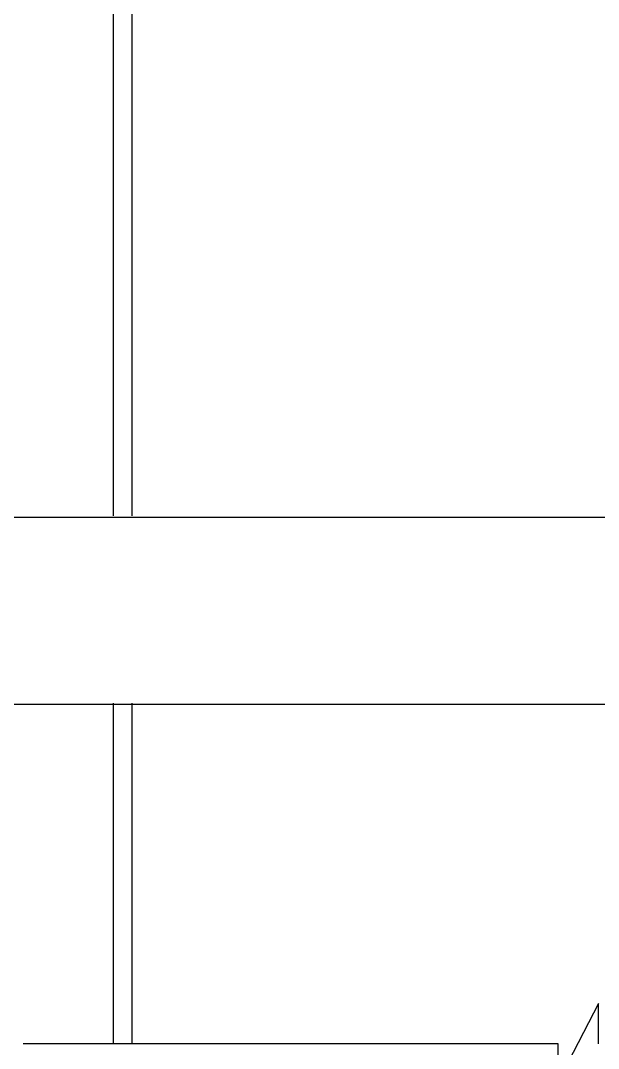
# Model space of a CAD drawing. Header units: metres. Extents: x 0 to 420, y 0 to 297.
# Drawn here: x 181.3 to 218.2, y 139.3 to 205 of the extents above; entities that cross this region are included whole.
import ezdxf

# ---------------------------------------------------------------- set-up
doc = ezdxf.new("R2010")
doc.units = ezdxf.units.M

msp = doc.modelspace()

# ---------------------------------------------------------------- linework, layer by layer
for p, q in [((188.41, 270.11), (188.41, 173.35)), ((187.22, 205.66), (187.22, 173.35)), ((97.7, 173.26), (220.81, 173.26)), ((223, 161.3), (97.7, 161.3)), ((187.22, 161.39), (187.22, 139.61)), ((188.41, 161.39), (188.41, 139.61)), ((218.22, 142.19), (215.65, 137.19)), ((218.22, 139.61), (218.22, 142.19)), ((215.65, 139.61), (181.46, 139.61)), ((215.65, 137.19), (215.65, 139.61))]:
    msp.add_line(p, q)

doc.saveas('drawing.dxf')
